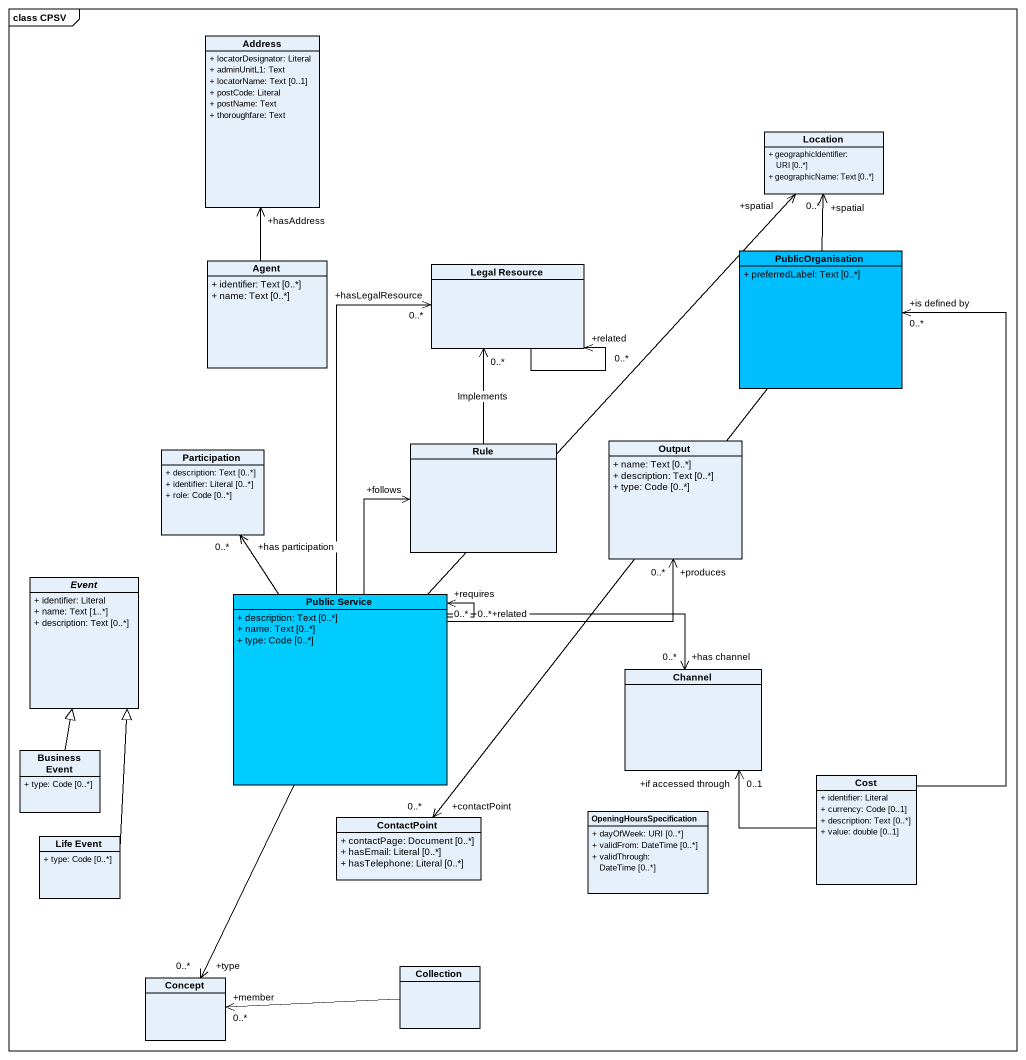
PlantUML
@startuml
mainframe class CPSV
hide circle
hide empty members
skinparam classAttributeIconSize 0
class Address {
  + locatorDesignator: Literal
  + adminUnitL1: Text
  + locatorName: Text [0..1]
  + postCode: Literal
  + postName: Text
  + thoroughfare: Text
}
class Location {
  + geographicIdentifier: URI [0..*]
  + geographicName: Text [0..*]
}
class "Agent" as Agent_ {
  + identifier: Text [0..*]
  + name: Text [0..*]
}
class PublicOrganisation #00BFFF {
  + preferredLabel: Text [0..*]
}
class "Legal Resource" as Legal_Resource
class Participation {
  + description: Text [0..*]
  + identifier: Literal [0..*]
  + role: Code [0..*]
}
class Rule
class Output {
  + name: Text [0..*]
  + description: Text [0..*]
  + type: Code [0..*]
}
abstract class Event {
  + identifier: Literal
  + name: Text [1..*]
  + description: Text [0..*]
}
class "Public Service" as Public_Service #00CCFF {
  + description: Text [0..*]
  + name: Text [0..*]
  + type: Code [0..*]
}
class Channel
class "Business Event" as Business_Event {
  + type: Code [0..*]
}
class Cost {
  + identifier: Literal
  + currency: Code [0..1]
  + description: Text [0..*]
  + value: double [0..1]
}
class ContactPoint {
  + contactPage: Document [0..*]
  + hasEmail: Literal [0..*]
  + hasTelephone: Literal [0..*]
}
class OpeningHoursSpecification {
  + dayOfWeek: URI [0..*]
  + validFrom: DateTime [0..*]
  + validThrough: DateTime [0..*]
}
class "Life Event" as Life_Event {
  + type: Code [0..*]
}
class Concept
class Collection
Agent_ -up-> "+hasAddress" Address
PublicOrganisation -up-> "+spatial" Location
PublicOrganisation --> "+contactPoint\n0..*" ContactPoint
Legal_Resource --> "+related\n0..*" Legal_Resource
Rule -up-> "0..*" Legal_Resource : Implements
Rule "+follows" <-- Public_Service
Public_Service -up-> "+spatial\n0..*" Location
Public_Service -up-> "+hasLegalResource\n0..*" Legal_Resource
Public_Service -up-> "+has participation\n0..*" Participation
Public_Service -right-> "+produces\n0..*" Output
Public_Service --> "+requires\n0..*" Public_Service
Public_Service --> "+related\n0..*" Public_Service
Public_Service -right-> "+has channel\n0..*" Channel
Public_Service --> "+type\n0..*" Concept
Business_Event -up-|> Event
Cost -up-> "+is defined by\n0..*" PublicOrganisation
Cost -up-> "+if accessed through\n0..1" Channel
Life_Event -up-|> Event
Collection -left-> "+member\n0..*" Concept
@enduml
